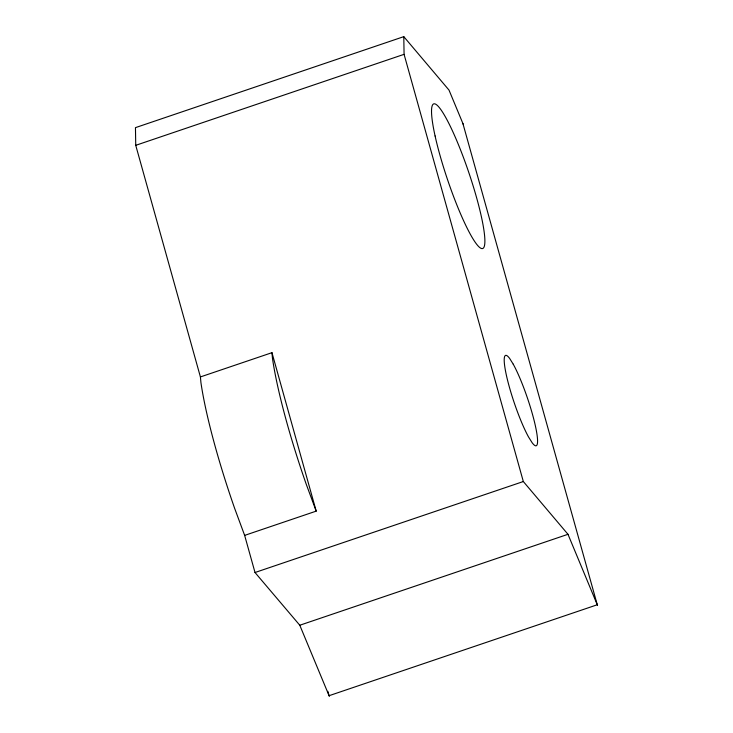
<?xml version="1.0" encoding="UTF-8"?>
<svg xmlns="http://www.w3.org/2000/svg" width="733" height="733" viewBox="0 0 733 733"><rect width="100%" height="100%" fill="white"/><g stroke="black" fill="none" stroke-linecap="round" stroke-linejoin="round"><path stroke-width="1.1" d="M463.183 124.189L449.008 90.095L403.791 36.65L135.458 127.643L135.742 145.326L200.411 376.936L200.934 382.617A152.757 22.43 71.3 0 0 234.597 508.235L244.648 535.392L255.011 572.51L299.788 625.24L329.346 696.35M135.742 145.326L404.075 54.334L403.791 36.65M200.411 376.936L271.961 352.674L316.198 511.13L244.648 535.392M255.011 572.51L523.325 481.535L567.983 534.302L597.542 605.412M299.788 625.24L567.983 534.302M316.198 511.13L306.147 483.972A152.757 22.43 71.3 0 1 272.474 358.355L271.961 352.674M462.926 123.584L597.276 604.762L329.071 695.699L327.843 691.301M404.075 54.334L523.325 481.535M513.237 364.191L509.655 358.455A47.737 7.009 71.3 0 0 507.163 378.631A47.737 7.009 71.3 0 0 528.53 436.96L532.112 442.686A47.737 7.009 71.3 0 0 534.614 422.52A47.737 7.009 71.3 0 0 513.237 364.191M435.09 135.981A76.379 11.215 71.3 0 0 481.379 248.469A76.379 11.215 71.3 0 0 458.226 144.154A76.379 11.215 71.3 0 0 435.09 135.981"/></g></svg>
